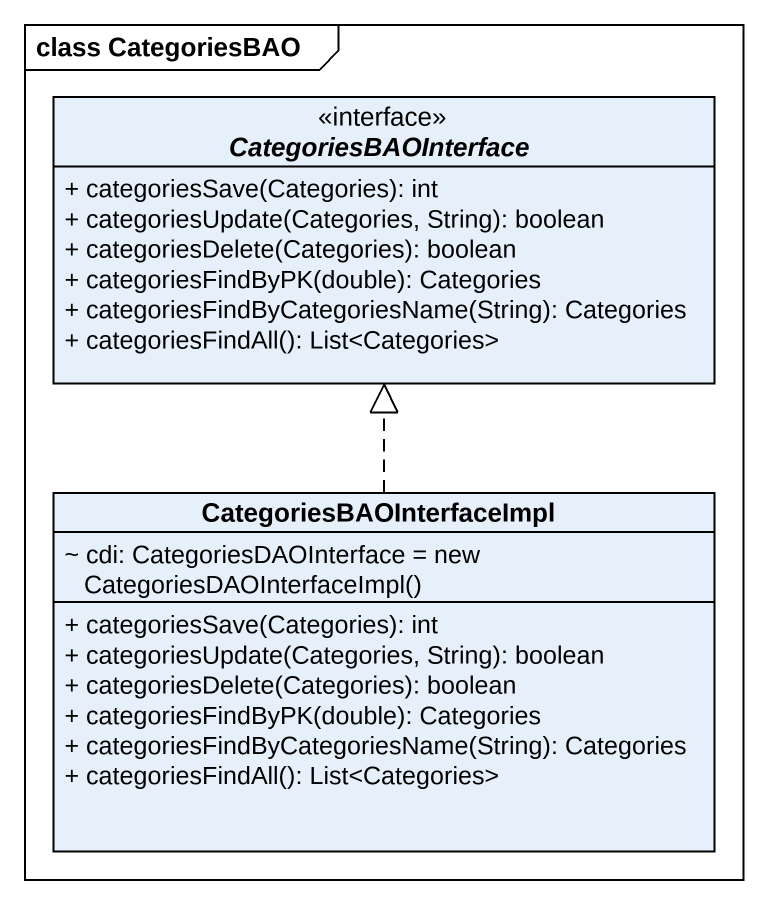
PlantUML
@startuml
mainframe class CategoriesBAO
hide circle
hide empty members
skinparam classAttributeIconSize 0
interface CategoriesBAOInterface <<interface>> {
  + categoriesSave(Categories): int
  + categoriesUpdate(Categories, String): boolean
  + categoriesDelete(Categories): boolean
  + categoriesFindByPK(double): Categories
  + categoriesFindByCategoriesName(String): Categories
  + categoriesFindAll(): List<Categories>
}
class CategoriesBAOInterfaceImpl {
  {field} ~ cdi: CategoriesDAOInterface = new CategoriesDAOInterfaceImpl()
  + categoriesSave(Categories): int
  + categoriesUpdate(Categories, String): boolean
  + categoriesDelete(Categories): boolean
  + categoriesFindByPK(double): Categories
  + categoriesFindByCategoriesName(String): Categories
  + categoriesFindAll(): List<Categories>
}
CategoriesBAOInterfaceImpl .up.|> CategoriesBAOInterface
@enduml
